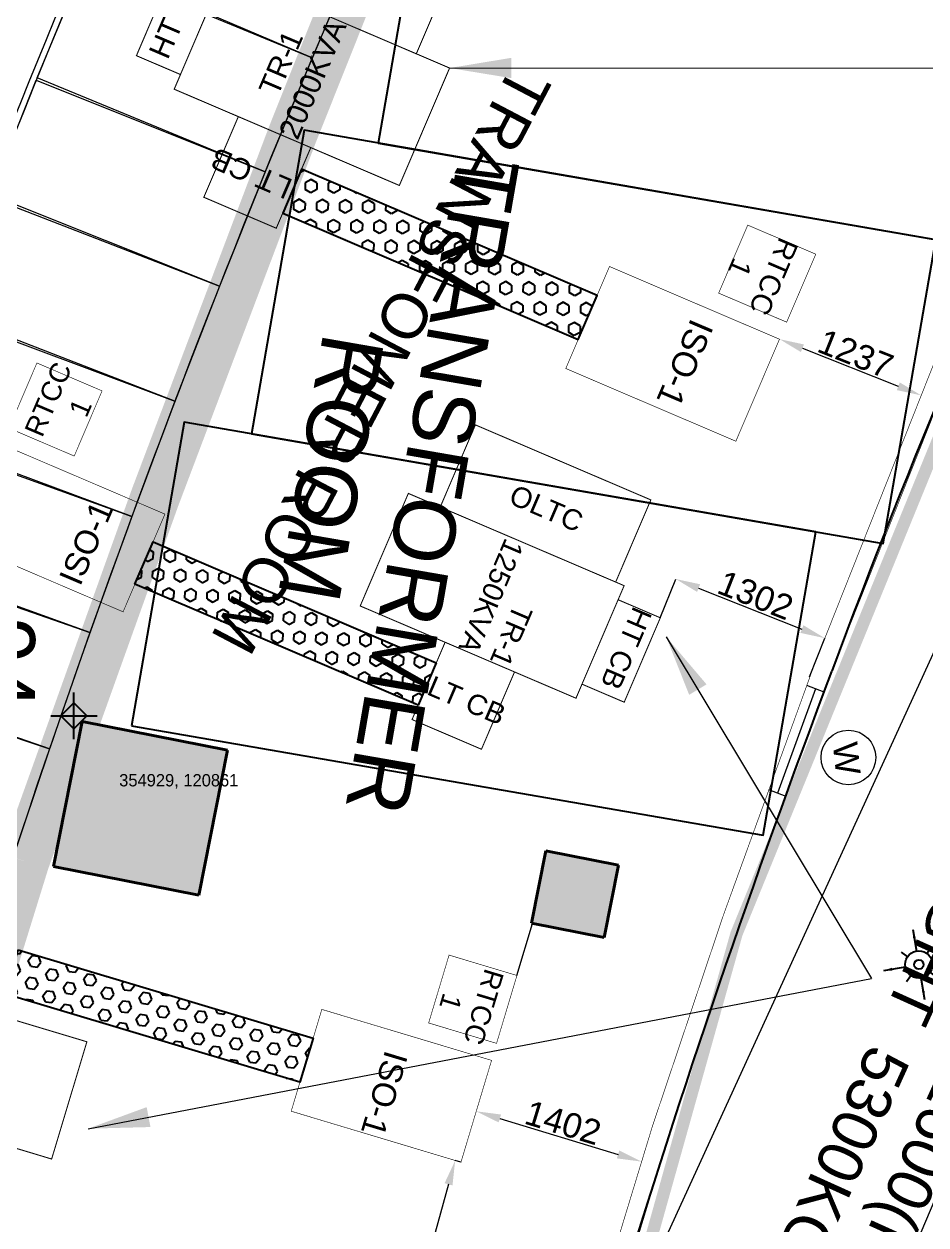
# Model space of a CAD drawing. Header units: inches. Extents: x 257070 to 799932, y -17980 to 269260.
# Drawn here: x 354525 to 361840, y 116731 to 126474 of the extents above; entities that cross this region are included whole.
import ezdxf

# ---------------------------------------------------------------- set-up
doc = ezdxf.new("R2010")
doc.units = ezdxf.units.IN
doc.header["$MEASUREMENT"] = 0
doc.header["$PDMODE"] = 99
doc.header["$PDSIZE"] = 100
doc.linetypes.add('Basement 1floor plan$0$CENTERX2', pattern=[4, 2.5, -0.5, 0.5, -0.5])
for name, color, linetype in [('0-AES-F-RETURN  PIPE', 3, 'Continuous'), ('0-AES-F-SPRINKLER', 10, 'Continuous'), ('2 wheeler barrier', 170, 'Continuous'), ('basement1_AP$0$A-_ROAD----_E-_-', 2, 'Continuous'), ('DSP_COLUMN HATCH', 8, 'Continuous'), ('DSP_SLAB CO-ORDINATES', 160, 'Continuous'), ('VL-EL-TRAY (TR-3)', 4, 'Continuous')]:
    doc.layers.add(name, color=color, linetype=linetype)
for name, color, linetype, lineweight in [('0-AES-F-SPRINKLER PIPE', 10, 'Continuous', 15), ('0-AES-P-INFRA', 7, 'Continuous', 13), ('0_AES_TEXT', 7, 'Continuous', 9), ('E--CONCRETE-4', 4, 'Continuous', 40), ('E--CONCRETE-SHADE', 253, 'Continuous', 20), ('M--TILING-2', 252, 'Continuous', 18), ('Q--PARKING', 253, 'Continuous', 13), ('VL-MEP-EQPT', 6, 'Continuous', 0)]:
    doc.layers.add(name, color=color, linetype=linetype, lineweight=lineweight)
doc.layers.add('CORE - I', color=7, linetype='Continuous', true_color=0xffa824)
doc.styles.add('ARIAL', font='arial.ttf')
doc.styles.add('ROMAND', font='arial.ttf')
doc.styles.add('RomanS', font='romans.shx')
doc.styles.get("Standard").update_dxf_attribs({"font": 'arial.ttf'})
doc.styles.add('TEXT style 175', font='GOTHIC.TTF')
doc.dimstyles.new('AES DIM', dxfattribs={"dimtxt": 0.2, "dimasz": 0.15, "dimexe": 0, "dimexo": 0, "dimgap": 0.02, "dimtad": 1, "dimzin": 0, "dimdsep": 46, "dimtxsty": 'RomanS', "dimcen": 0, "dimclrd": 7, "dimclre": 7, "dimclrt": 7, "dimadec": 0, "dimazin": 0, "dimtfac": 1, "dimtix": 1, "dimtofl": 0, "dimtmove": 1, "dimatfit": 3, "dimfxl": 1, "dimtolj": 1, "dimtzin": 0, "dimlwd": -1, "dimlwe": -1, "dimarcsym": 0})
doc.dimstyles.new('AES-PLUMBING', dxfattribs={"dimtxt": 100, "dimasz": 100, "dimexe": 0, "dimexo": 0, "dimgap": 0.01, "dimtad": 1, "dimdec": 0, "dimdsep": 46, "dimtxsty": 'Standard', "dimcen": 10, "dimclrd": 7, "dimclre": 7, "dimclrt": 7, "dimadec": 0, "dimazin": 0, "dimtfac": 1, "dimtdec": 0, "dimtmove": 0, "dimatfit": 3, "dimfxl": 1, "dimlwd": -1, "dimlwe": -1, "dimarcsym": 1})
doc.dimstyles.new('ISO-25', dxfattribs={"dimtxt": 2.5, "dimasz": 2.5, "dimexe": 1.25, "dimexo": 0.625, "dimtad": 1, "dimtxsty": 'Standard', "dimcen": 2.5, "dimadec": 0, "dimazin": 0, "dimtfac": 1, "dimtmove": 0, "dimatfit": 3, "dimfxl": 1, "dimarcsym": 0})

# ---------------------------------------------------------------- blocks, each defined once
blk = doc.blocks.new('*U190')
at = {"layer": 'DSP_SLAB CO-ORDINATES', "color": 206}
for p, q in [((0, -188), (0, 188)), ((-188, 0), (188, 0))]:
    blk.add_line(p, q, dxfattribs=at)
at = {"layer": 'DSP_SLAB CO-ORDINATES', "color": 206, "ltscale": 3.5}
blk.add_lwpolyline([(-105.5, 0.1), (0, 105.6), (105.5, 0.1), (0, -105.3), (-105.5, 0.1)], dxfattribs=at)
at = {"layer": 'DEFPOINTS', "style": 'TEXT style 175'}
blk.add_attdef('CORDINATE', (367.3, -572.5), '', height=100, dxfattribs=at)
at = {"layer": 'DSP_SLAB CO-ORDINATES', "color": 214, "style": 'TEXT style 175'}
blk.add_attdef('NO.', (-815.6, 798.5), '', height=500, rotation=270, dxfattribs=at)
blk = doc.blocks.new('*D606')
at = {"layer": '0-AES-F-SPRINKLER PIPE', "color": 7, "ltscale": 1000, "transparency": 16777216}
for p, q in [((369535.8, 138069), (370620.9, 137611.9)), ((358956.9, 109919.1), (370582.1, 137519.8)), ((357833, 110284), (358918.1, 109827))]:
    blk.add_line(p, q, dxfattribs=at)
for points in [[(370566.7, 137526.3), (370597.4, 137513.3), (370620.9, 137611.9)], [(358941.5, 109925.6), (358972.2, 109912.6), (358918.1, 109827)]]:
    blk.add_solid(points, dxfattribs=at)
at = {"layer": 'DEFPOINTS', "color": 0, "ltscale": 1000, "transparency": 16777216}
for p in [(369535.8, 138069, 0), (370620.9, 137611.9), (357833, 110284, 0)]:
    blk.add_point(p, dxfattribs=at)
at = {"layer": '0-AES-F-SPRINKLER PIPE', "color": 7, "ltscale": 1000, "transparency": 16777216, "insert": (364722.4, 123739.3), "char_height": 100, "attachment_point": 5, "rotation": 67.15958}
blk.add_mtext('30149', dxfattribs=at)
blk = doc.blocks.new('*D617')
at = {"layer": '0-AES-P-INFRA', "color": 7, "ltscale": 1000, "transparency": 16777216}
for p, q in [((359685.4, 121656.6), (359810.3, 121971.2)), ((359996.2, 121897.5), (360834.1, 121565)), ((360895.2, 121176.6), (361020, 121491.2))]:
    blk.add_line(p, q, dxfattribs=at)
for points in [[(360008.5, 121928.5), (359983.9, 121866.5), (359810.3, 121971.2)], [(360846.4, 121596), (360821.8, 121534), (361020, 121491.2)]]:
    blk.add_solid(points, dxfattribs=at)
at = {"layer": 'DEFPOINTS', "color": 0, "ltscale": 1000, "transparency": 16777216}
for p in [(359685.4, 121656.6), (361020, 121491.2), (360895.2, 121176.6, 0)]:
    blk.add_point(p, dxfattribs=at)
at = {"layer": '0-AES-P-INFRA', "color": 7, "ltscale": 1000, "transparency": 16777216, "insert": (360458, 121839.2), "char_height": 200, "attachment_point": 5, "rotation": 338.35698}
blk.add_mtext('\\A1;1302', dxfattribs=at)
blk = doc.blocks.new('*D619')
at = {"layer": '0-AES-P-INFRA', "color": 7, "ltscale": 1000, "transparency": 16777216}
for p, q in [((360652, 123916.6), (360652.2, 123917.1)), ((360838.1, 123843.3), (361615.7, 123534.7)), ((361801.4, 123460.5), (361801.6, 123461))]:
    blk.add_line(p, q, dxfattribs=at)
for points in [[(360850.3, 123874.3), (360825.8, 123812.4), (360652.2, 123917.1)], [(361628, 123565.7), (361603.4, 123503.8), (361801.6, 123461)]]:
    blk.add_solid(points, dxfattribs=at)
at = {"layer": 'DEFPOINTS', "color": 0, "ltscale": 1000, "transparency": 16777216}
for p in [(360652, 123916.6), (361801.4, 123460.5, 0), (361801.6, 123461)]:
    blk.add_point(p, dxfattribs=at)
at = {"layer": '0-AES-P-INFRA', "color": 7, "ltscale": 1000, "transparency": 16777216, "insert": (361269.7, 123797), "char_height": 200, "attachment_point": 5, "rotation": 338.35698}
blk.add_mtext('\\A1;1237', dxfattribs=at)
blk = doc.blocks.new('*D620')
at = {"layer": '0-AES-P-INFRA', "color": 7, "ltscale": 1000, "transparency": 16777216}
blk.add_line((358383.8, 117594.7), (359342.5, 117302.8), dxfattribs=at)
for points in [[(358393.6, 117626.6), (358374.1, 117562.8), (358192.5, 117653)], [(359352.2, 117334.7), (359332.8, 117270.9), (359533.8, 117244.5)]]:
    blk.add_solid(points, dxfattribs=at)
at = {"layer": 'DEFPOINTS', "color": 0, "ltscale": 1000, "transparency": 16777216}
for p in [(358192.5, 117653, 0), (359533.8, 117244.5, 0), (359533.8, 117244.5)]:
    blk.add_point(p, dxfattribs=at)
at = {"layer": '0-AES-P-INFRA', "color": 7, "ltscale": 1000, "transparency": 16777216, "insert": (358897, 117559.8), "char_height": 200, "attachment_point": 5, "rotation": 343.06475}
blk.add_mtext('\\A1;1402', dxfattribs=at)
blk = doc.blocks.new('*D629')
at = {"layer": '0-AES-P-INFRA', "color": 7, "ltscale": 1000, "transparency": 16777216}
for p, q in [((358068.4, 117239.9), (358021.4, 117253)), ((357967.7, 117060.4), (357415, 115074.8)), ((357408.4, 114869.1), (357361.4, 114882.2))]:
    blk.add_line(p, q, dxfattribs=at)
for points in [[(357935.6, 117069.3), (357999.8, 117051.4), (358021.4, 117253)], [(357382.9, 115083.8), (357447.1, 115065.9), (357361.4, 114882.2)]]:
    blk.add_solid(points, dxfattribs=at)
at = {"layer": 'DEFPOINTS', "color": 0, "ltscale": 1000, "transparency": 16777216}
for p in [(358068.4, 117239.9, 0), (357361.4, 114882.2), (357408.4, 114869.1, 0)]:
    blk.add_point(p, dxfattribs=at)
at = {"layer": '0-AES-P-INFRA', "color": 7, "ltscale": 1000, "transparency": 16777216, "insert": (357578.7, 116099), "char_height": 200, "attachment_point": 5, "rotation": 74.44393}
blk.add_mtext('\\A1;2461', dxfattribs=at)
blk = doc.blocks.new('*D650')
at = {"layer": '0-AES-P-INFRA', "color": 7, "ltscale": 1000, "transparency": 16777216}
blk.add_line((3363.6, -32073.9), (3490.2, -31652.3), dxfattribs=at)
for points in [[(3490.2, -31652.3), (3490.2, -31652.3), (3490.3, -31652.2)], [(3363.5, -32073.9), (3363.6, -32073.9), (3363.5, -32074)]]:
    blk.add_solid(points, dxfattribs=at)
at = {"layer": 'DEFPOINTS', "color": 0, "ltscale": 1000, "transparency": 16777216}
for p in [(3490.3, -31652.2, 0), (3490.3, -31652.2), (3363.5, -32074, 0)]:
    blk.add_point(p, dxfattribs=at)
at = {"layer": '0-AES-P-INFRA', "color": 7, "ltscale": 1000, "transparency": 16777216, "insert": (3426.8, -31863.1), "char_height": 0.2, "attachment_point": 5, "rotation": 73.27867, "style": 'RomanS'}
blk.add_mtext('\\A1;440.51', dxfattribs=at)
blk = doc.blocks.new('*D636')
at = {"color": 7, "ltscale": 1000, "transparency": 16777216}
for p, q in [((369573.6, 138351.7), (369648.9, 138317.2)), ((369565.7, 138135.4), (358922.7, 114864.6)), ((358764.3, 114717.2), (358839.5, 114682.7))]:
    blk.add_line(p, q, dxfattribs=at)
for points in [[(369535.4, 138149.2), (369596, 138121.5), (369648.9, 138317.2)], [(358892.4, 114878.5), (358953, 114850.8), (358839.5, 114682.7)]]:
    blk.add_solid(points, dxfattribs=at)
at = {"layer": 'DEFPOINTS', "color": 0, "ltscale": 1000, "transparency": 16777216}
for p in [(369573.6, 138351.7), (358764.3, 114717.2, 0), (358839.5, 114682.7)]:
    blk.add_point(p, dxfattribs=at)
at = {"color": 7, "ltscale": 1000, "transparency": 16777216, "insert": (364138.7, 126548.3), "char_height": 200, "attachment_point": 5, "rotation": 65.42277}
blk.add_mtext('\\A1;25989', dxfattribs=at)
blk = doc.blocks.new('*U603')
at = {"layer": '0-AES-F-SPRINKLER'}
for p, q in [((171672.4, 56809.4), (171672.4, 56870.6)), ((171561.6, 56698.5), (171500.3, 56698.5)), ((171783.3, 56698.5), (171844.5, 56698.5)), ((171672.4, 56587.7), (171672.4, 56526.4))]:
    blk.add_line(p, q, dxfattribs=at)
for radius in [110.8, 37.8]:
    blk.add_circle((171672.4, 56698.5), radius, dxfattribs=at)
at = {"layer": '0-AES-F-SPRINKLER PIPE'}
for points, override in [([(171467.9, 56903), (171594, 56776.9)], {"dimasz": 70, "dimtad": 0, "dimfxl": 13, "dimarcsym": 1}), ([(171876.9, 56903), (171750.8, 56776.9)], {"dimasz": 70, "dimtad": 0, "dimfxl": 13, "dimarcsym": 1}), ([(171467.9, 56494), (171594, 56620.1)], {"dimasz": 70, "dimtad": 0, "dimfxl": 13, "dimarcsym": 1}), ([(171876.9, 56494), (171750.8, 56620.1)], {"dimasz": 70, "dimgap": 0.625, "dimtad": 0, "dimfxl": 13, "dimarcsym": 1})]:
    blk.add_leader(points, dimstyle='ISO-25', override=override, dxfattribs=at)
blk = doc.blocks.new('A$C5579145F')
at = {"layer": 'VL-EL-TRAY (TR-3)'}
h = blk.add_hatch(dxfattribs=at)
h.set_pattern_fill('HEX', color=256, scale=431.769147, angle=149.3144884, style=0)
h.set_pattern_definition([(149.314488, (288754.87, -374186.18), (-47.705614, -80.391712), [53.971143, -107.942287]), (269.314488, (288754.87, -374186.18), (93.474072, -1.118418), [53.971143, -107.942287]), (209.314488, (288708.46, -374158.63), (45.768458, -81.51013), [53.971143, -107.942287])])
h.paths.add_polyline_path([(1463.594, -25889.685), (3860.383, -26914.705), (4013.248, -26557.263), (1616.46, -25532.243)])
h = blk.add_hatch(dxfattribs=at)
h.set_pattern_fill('HEX', color=256, scale=413.793103, angle=-32.2333128, style=0)
h.set_pattern_definition([(327.766687, (-262781.54, 313189.715), (47.783834, 75.78169), [51.724138, -103.448276]), (87.766687, (-262781.54, 313189.715), (-89.520786, 3.491169), [51.724138, -103.448276]), (27.766687, (-262737.79, 313162.13), (-41.736952, 79.272859), [51.724138, -103.448276])])
h.paths.add_polyline_path([(2562.64, -29880.792), (265.639, -28898.446), (412.14, -28555.886), (2709.141, -29538.232)])
h = blk.add_hatch(dxfattribs=at)
h.set_pattern_fill('HEX', color=256, scale=413.793103, angle=-7.5308561, style=0)
h.set_pattern_definition([(352.469144, (-741090.8, 47696.72), (11.741522, 88.81608), [51.724138, -103.448276]), (112.469144, (-741090.8, 47696.72), (-82.787742, -34.239583), [51.724138, -103.448276]), (52.469144, (-741039.52, 47689.94), (-71.04622, 54.576496), [51.724138, -103.448276])])
h.paths.add_polyline_path([(-682.28, -31864.898), (1710.326, -32583.686), (1603.131, -32940.504), (-789.475, -32221.717)])
at = {"layer": '0-AES-P-INFRA', "ltscale": 1000, "const_width": 5, "elevation": 0}
for points in [[(8964.053, -22558.626), (7727.773, -25244.209), (6919.635, -27076.24), (5915.604, -29606.581), (5179.699, -31633.461), (4604.962, -33343.188), (3749.312, -36153.246)], [(8828.77, -22493.788), (7591.016, -25182.573), (6781.253, -27018.288), (5775.364, -29553.312), (5038.091, -31583.96), (4462.094, -33297.434), (3605.231, -36111.478)]]:
    blk.add_lwpolyline(points, dxfattribs=at)
at = {"layer": '0-AES-P-INFRA', "elevation": 0}
for points, const_width in [([(2547.326, -24596.411), (1062.588, -23961.441), (1360.038, -23265.917), (2844.776, -23900.886)], 8.635), ([(940.196, -24049.978), (582.906, -23897.178), (277.306, -24611.758), (634.596, -24764.558)], 8.635), ([(2817.278, -24711.859), (991.13, -23930.881), (583.663, -24883.654), (2409.811, -25664.633)], 8.635), ([(1691.262, -25357.335), (1103.718, -25106.063), (823.924, -25760.301), (1411.468, -26011.572)], 8.635), ([(2741.411, -28273.638), (4164.334, -28882.171), (4449.401, -28215.604), (3026.478, -27607.07)], 8.276), ([(2482.698, -28162.995), (4232.817, -28911.459), (3842.315, -29824.564), (2092.195, -29076.101)], 8.276), ([(4184.004, -29025.597), (4526.419, -29172.035), (4233.542, -29856.865), (3891.127, -29710.426)], 8.276), ([(2780.829, -29370.605), (3343.911, -29611.415), (3075.766, -30238.414), (2512.684, -29997.604)], 8.276), ([(-410.366, -33562.921), (-2233.328, -33015.266), (-1947.595, -32064.155), (-124.634, -32611.81)], 8.276)]:
    blk.add_lwpolyline(points, close=True, dxfattribs=dict(at, const_width=const_width))
at = {"layer": 'basement1_AP$0$A-_ROAD----_E-_-', "color": 8}
for centre, radius, start, end in [((64649.714, -51447.621, 0), 62663.595, 154.62461702, 159.60024547), ((83145.957, -58793.857, 0), 82561.641, 159.29717111, 163.04993079)]:
    blk.add_arc(centre, radius, start, end, dxfattribs=at)
at = {"layer": 'VL-EL-TRAY (TR-3)', "elevation": 0}
for points in [[(1463.594, -25889.685), (3860.383, -26914.705), (4013.248, -26557.263), (1616.46, -25532.243)], [(2562.64, -29880.792), (265.639, -28898.446), (412.14, -28555.886), (2709.141, -29538.232)], [(-682.28, -31864.898), (1710.326, -32583.686), (1603.131, -32940.504), (-789.475, -32221.717)]]:
    blk.add_lwpolyline(points, close=True, dxfattribs=at)
at = {"layer": 'VL-MEP-EQPT', "color": 1}
for p, q in [((5784.02, -29749.214, 0), (5476.857, -30595.282, 0)), ((5854.131, -29775.853, 0), (5713.909, -29722.576, 0)), ((5546.987, -30621.927, 0), (5406.727, -30568.636, 0))]:
    blk.add_line(p, q, dxfattribs=at)
at = {"layer": 'VL-MEP-EQPT', "elevation": 0}
for points, const_width in [([(5235.317, -25986.177), (5786.985, -26222.106), (5551.056, -26773.774), (4999.388, -26537.845)], 5), ([(4113.762, -26322.233), (5492.932, -26912.055), (5139.039, -27739.557), (3759.869, -27149.735)], 5), ([(-1.128, -27330.961), (-529.828, -27104.854), (-755.935, -27633.554), (-227.234, -27859.661)], 4.792), ([(169.31, -29123.691), (-1152.441, -28558.426), (-813.281, -27765.376), (508.469, -28330.641)], 4.792), ([(2812.817, -31908.595), (3363.522, -32074.038), (3198.079, -32624.743), (2647.374, -32459.3)], 4.792), ([(1780.811, -32349.066), (3157.574, -32762.674), (2909.41, -33588.732), (1532.646, -33175.124)], 4.792)]:
    blk.add_lwpolyline(points, close=True, dxfattribs=dict(at, const_width=const_width))
at = {"layer": 'VL-MEP-EQPT', "color": 1}
blk.add_circle((6051.766, -30305.336, 0), 221.527, dxfattribs=at)
at = {"layer": '0_AES_TEXT'}
for s, insert, char_height, width, attachment_point, rotation, style in [('HT CB', (372.054, -24583.116, 0), 172.7077, 887.49189, 1, 66.8453445, 'ROMAND'), ('\\pi267.70041;{\\C7;TR-1\\P\\pi4.3978;2000KVA}', (1158.757, -25127.669, 0), 172.70766, 1021.59761, 1, 66.8453445, 'ARIAL'), ('LT CB', (1488.277, -25780.767, 0), 172.7077, 887.49189, 1, 156.8453445, 'ROMAND'), ('\\pi10.03705;RTCC\\P\\pi245.10727; 1', (5243.972, -25953.881, 0), 167.53181, 642.43308, 7, 246.845338, 'ROMAND'), ('ISO-1', (4775.615, -26731.824, 0), 200, 713.58052, 7, 246.845338, 'ARIAL'), ('\\pi9.61918;RTCC\\P\\pi234.90261; 1', (-639.204, -27662.044, 0), 160.55688, 615.68637, 1, 66.8453189, 'ROMAND'), ('OLTC', (3284.91, -28240.993, 0), 165.5172, 850.54253, 7, 336.845338, 'ROMAND'), ('ISO-1', (-80.857, -28205.513, 0), 191.6733, 683.8717, 3, 66.845338, 'ARIAL'), ('{\\C7;TR-1\\P1250KVA}', (3292.503, -29587.577, 0), 165.5172, 979.06497, 3, 246.845338, 'ARIAL'), ('HT CB', (4190.666, -29772.246, 0), 165.5172, 850.54253, 3, 246.845338, 'ROMAND'), ('LT CB', (2621.778, -29791.583, 0), 165.5172, 850.54253, 7, 336.845338, 'ROMAND'), ('\\pi9.61918;RTCC\\P\\pi234.90261; 1', (2853.101, -31922.143, 0), 160.55688, 615.68637, 7, 253.2786657, 'ROMAND'), ('ISO-1', (2294.683, -32670.79, 0), 191.6733, 683.8717, 7, 253.2786657, 'ARIAL')]:
    blk.add_mtext(s, dxfattribs=dict(at, insert=insert, char_height=char_height, width=width, attachment_point=attachment_point, rotation=rotation, style=style))
at = {"layer": 'VL-MEP-EQPT', "color": 1, "attachment_point": 1, "style": 'ARIAL'}
for s, insert, char_height, width, rotation in [('TRANSFOMER ROOM', (3648.98, -24837.894, 0), 363.1232, 8730.90121, 242.2507525), ('W', (6123.457, -30171.406, 0), 200, 262.57299, 276.132669)]:
    blk.add_mtext(s, dxfattribs=dict(at, insert=insert, char_height=char_height, width=width, rotation=rotation))
at = {"layer": 'VL-MEP-EQPT', "color": 7, "insert": (9281.26, -31152.993, 0), "char_height": 363.1232, "width": 4823.66675, "attachment_point": 1, "rotation": 245.664852, "style": 'ARIAL'}
blk.add_mtext('\\pi1367.29686;1250KVA \\P\\pi462.33738;TRANSFORMER\\P\\pi-370.17085;2400X2250X2600(H)mm\\P\\pi280.40424;WEIGHT  5300KG.', dxfattribs=at)
at = {"ltscale": 1000}
dim = blk.add_aligned_dim(p1=(14414.587, -12476.98, 0), p2=(3605.231, -36111.478, 0), distance=82.781, dimstyle='AES DIM', override={"dimscale": 1}, dxfattribs=at)
dim.commit()
dim.dimension.update_dxf_attribs({"geometry": '*D636', "text_midpoint": (8979.644, -24280.387, 0), "insert": (-355159.022, -150828.656)})
at = {"layer": '0-AES-P-INFRA', "ltscale": 1000}
for p1, p2, distance, picture, middle in [((5492.932, -26912.055, 0), (6642.422, -27368.169, 0), 0.535, '*D619', (6110.708, -27031.666, 0)), ((4526.419, -29172.035, 0), (5736.179, -29652.064, 0), 338.477, '*D617', (5298.971, -28989.487, 0)), ((3033.492, -33175.703, 0), (4374.798, -33584.124, 0), 0, '*D620', (3737.952, -33268.886, 0)), ((2909.41, -33588.732, 0), (2249.41, -35959.602, 0), -48.853, '*D629', (2419.662, -34729.696, 0))]:
    dim = blk.add_aligned_dim(p1=p1, p2=p2, distance=distance, dimstyle='AES DIM', override={"dimscale": 1}, dxfattribs=at)
    dim.commit()
    dim.dimension.update_dxf_attribs({"geometry": picture, "text_midpoint": middle, "insert": (-355159.022, -150828.656)})
dim = blk.add_aligned_dim(p1=(3363.522, -32074.038, 0), p2=(3490.263, -31652.158, 0), distance=0, dimstyle='AES DIM', override={"dimscale": 1}, dxfattribs=at)
dim.commit()
dim.dimension.update_dxf_attribs({"geometry": '*D650', "text_midpoint": (3426.778, -31863.063, 0)})
at = {"layer": '0-AES-P-INFRA', "color": 7, "ltscale": 1000}
for points in [[(2817.278, -24711.859, 0), (9428.404, -24707.309, 0)], [(4573.34, -29325.953, 0), (6240.292, -32099.647, 0)], [(-115.281, -33316.842, 0), (6240.292, -32099.647, 0)]]:
    blk.add_leader(points, dimstyle='AES DIM', override={"dimscale": 1, "dimasz": 500, "dimtad": 0}, dxfattribs=at)

msp = doc.modelspace()

# ---------------------------------------------------------------- hatches: boundary and pattern name
at = {"layer": 'DSP_COLUMN HATCH', "ltscale": 3.5}
h = msp.add_hatch(color=8, dxfattribs=at)
h.paths.add_polyline_path([(365722.2, -53.8), (366489.1, 28236.6), (398382.7, 27372), (398078, 16131.2), (422688.6, 15464), (424374.5, 77657.1), (363312.5, 79312.4, -0.217857), (379658.1, 140443.8, 0.024865), (381874.1, 143466.9, 0.067724), (386435.5, 152972.3, 0.058454), (387935.8, 160119.4, -0.03513), (388382, 166730.6, -0.097599), (389786, 170013.7, -0.022522), (391669.6, 172621.5, 0.253842), (393169.6, 181983.6, 0.187548), (370106.1, 207237.2), (370663.7, 210916.7), (290410.6, 215642.7), (285983.7, 161207.5), (285186.3, 161272.3), (282579.6, 129219.4), (284719.3, 124703.3), (284181.7, 118092.8), (281340.4, 113981.8), (280116.2, 98928.1), (280913.6, 98863.3), (273089.7, 2658.2)])
h.paths.add_polyline_path([(281398.6, 99275.3), (280601.2, 99340.2), (281779.2, 113825.1), (284620.4, 117936.2), (285177.6, 124787), (283037.9, 129303.1), (285598.3, 160787.3), (286395.7, 160722.5), (290823.4, 215167.6), (370144.9, 210496.5), (369611.7, 206978.6, -0.189327), (392747.4, 181827.8, -0.253558), (391315, 172898.6, 0.022471), (389411.9, 170263.9, 0.097918), (387938.4, 166808.2, 0.035103), (387485.7, 160139.2, -0.058306), (386008, 153113, -0.067741), (381498.4, 143714.5, -0.024853), (379309.9, 140729, 0.218943), (362922.8, 78922.8), (423963.9, 77268.1), (422299.6, 15874.7), (398488.7, 16520.2), (398793.4, 27761), (366100.1, 28647.3), (365334.5, 407.7), (273576.7, 3094.1)], flags=16)
at = {"layer": 'E--CONCRETE-SHADE', "ltscale": 3.5}
h = msp.add_hatch(color=8, dxfattribs=at)
h.dxf.hatch_style = 1
h.paths.add_polyline_path([(356173.9, 120582.9), (354996.7, 120815.6), (354764, 119638.3), (355941.2, 119405.7)])
h = msp.add_hatch(color=8, dxfattribs=at)
h.dxf.hatch_style = 1
h.paths.add_polyline_path([(359345.1, 119650.6), (358756.5, 119766.9), (358640.1, 119178.3), (359228.8, 119062)])

# ---------------------------------------------------------------- linework, layer by layer
at = {"layer": '0-AES-F-SPRINKLER PIPE', "ltscale": 1000, "const_width": 100, "elevation": 0}
msp.add_lwpolyline([(351605.4, 129547.8), (346250.5, 113080.4), (353595.5, 111341.2), (356762.7, 110411.6), (357833, 110284), (360303.3, 119093.3), (363523.5, 126983.2), (367633.3, 134797.3), (369450.4, 138076.3), (363706.1, 139071.8), (357863.4, 128490.3)], close=True, dxfattribs=at)
at = {"layer": '2 wheeler barrier', "color": 8, "const_width": 100, "elevation": 0}
msp.add_lwpolyline([(363676.8, 139076.8, 0.066757), (353918.4, 117753, 0.016436), (352411.2, 112154.7, 0.001614), (352283.1, 111599.8, 0.001614)], format="xyb", dxfattribs=at)
at = {"layer": 'basement1_AP$0$A-_ROAD----_E-_-', "color": 8}
for centre, radius, start, end in [((419808.7, 99381, 0), 62663.6, 154.624617, 159.600245), ((438305, 92034.8, 0), 82561.6, 159.297171, 163.049931)]:
    msp.add_arc(centre, radius, start, end, dxfattribs=at)
at = {"layer": 'CORE - I', "color": 8, "ltscale": 25, "elevation": 0}
for points in [[(357398, 125507.1), (362521.7, 124619.5), (362948.4, 127082.8), (357824.7, 127970.4)], [(356369.4, 123148.1), (361493.1, 122260.5), (361919.9, 124723.8), (356796.2, 125611.4)], [(355396.5, 120779.4), (360520.2, 119891.8), (360947, 122355.1), (355823.2, 123242.7)]]:
    msp.add_lwpolyline(points, close=True, dxfattribs=at)
at = {"layer": 'E--CONCRETE-4', "color": 8, "ltscale": 10}
for p, q in [((354996.7, 120815.6, 0), (354764, 119638.3, 0)), ((356173.9, 120582.9, 0), (354996.7, 120815.6, 0)), ((355941.2, 119405.7, 0), (356173.9, 120582.9, 0)), ((358756.5, 119766.9, 0), (358640.1, 119178.3, 0)), ((359345.1, 119650.6, 0), (358756.5, 119766.9, 0)), ((359228.8, 119062, 0), (359345.1, 119650.6, 0)), ((354764, 119638.3, 0), (355941.2, 119405.7, 0)), ((358640.1, 119178.3, 0), (359228.8, 119062, 0))]:
    msp.add_line(p, q, dxfattribs=at)
at = {"layer": 'E--CONCRETE-4', "color": 8, "ltscale": 100, "elevation": 0}
msp.add_lwpolyline([(362913.5, 78945.2, -0.218943), (379300.7, 140751.3, 0.024853), (381489.2, 143736.8, 0.067741), (385998.8, 153135.3, 0.058306), (387476.5, 160161.5, -0.035103), (387929.2, 166830.5, -0.097918), (389402.7, 170286.2, -0.022471), (391305.7, 172920.9, 0.253558), (392738.2, 181850.1, 0.189327), (369602.5, 207000.9), (370135.7, 210518.8), (290814.2, 215189.9), (286386.5, 160744.8), (285589.1, 160809.6), (283028.7, 129325.4)], format="xyb", dxfattribs=at)
at = {"layer": 'M--TILING-2', "color": 8, "linetype": 'Basement 1floor plan$0$CENTERX2', "ltscale": 1000, "const_width": 400, "elevation": 0}
msp.add_lwpolyline([(350086.4, 91684.8, -0.029115), (350643, 101934, -0.024403), (352024.8, 110427.6, -0.027188), (354530.2, 119680.6, -0.013323), (357863.4, 128490.3), (338652.8, 131708.1), (319828.5, 134457.4), (311231.6, 135935), (308387, 136427.9), (300964.9, 140353.6), (283589, 141766.7)], format="xyb", dxfattribs=at)
at = {"layer": 'Q--PARKING', "color": 8, "elevation": 0}
for points in [[(361560.4, 139748.1, 0.065199), (351861.8, 118379.9, 0.016436), (350317.8, 112645.1, 0.016436), (349153.9, 106821.3, 0.016436), (348375.1, 100933.7, 0.016436), (347984.6, 95007.6, 0.044701), (348894, 78908.5)], [(356680.8, 130698, 0.036654), (351909.6, 118365.3, 0.016436), (350366.5, 112633.7, 0.016436), (349203.2, 106813.2, 0.016436), (348424.8, 100928.7, 0.016436), (348034.6, 95005.9, 0.044675), (348942.1, 78925)], [(358490.6, 129846.8, 0.03667), (353822.7, 117782.2, 0.016436), (352313.8, 112177.5, 0.016436), (351176.3, 106485.9, 0.016436), (350415.1, 100731.8, 0.016436), (350033.5, 94940.1, 0.042749), (350824.9, 79887.6)]]:
    msp.add_lwpolyline(points, format="xyb", dxfattribs=at)
for points in [[(355022.6, 126983.8), (355414.7, 127903.7), (357254.6, 127119.5), (356862.5, 126199.6), (355022.6, 126983.8)], [(354632.2, 126038.6), (355013.9, 126962.9), (356862.5, 126199.6), (356480.8, 125275.3), (354632.2, 126038.6)], [(354252.5, 125089), (354623.7, 126017.6), (356480.8, 125275.3), (356109.6, 124346.7), (354252.5, 125089)], [(353883.6, 124135.3), (354244.2, 125068), (356109.7, 124346.7), (355749, 123414), (353883.6, 124135.3)], [(353525.5, 123177.4), (353875.6, 124114.1), (355749, 123414), (355399, 122477.3), (353525.5, 123177.4)], [(353178.3, 122215.5), (353517.7, 123156.1), (355399, 122477.3), (355059.6, 121536.6), (353178.3, 122215.5)], [(352842, 121249.7), (353170.7, 122194.1), (355059.6, 121536.6), (354730.8, 120592.2), (352842, 121249.7)], [(352516.7, 120280.2), (352834.7, 121228.3), (354730.9, 120592.2), (354412.8, 119644.1), (352516.7, 120280.2)]]:
    msp.add_lwpolyline(points, close=True, dxfattribs=at)

# ---------------------------------------------------------------- block references
at = {"layer": '0-AES-F-SPRINKLER', "color": 7, "rotation": 54.65193501553595}
msp.add_blockref('*U603', (308708.9, -53984.3, 0), dxfattribs=at)
at = {"layer": '0-AES-F-SPRINKLER PIPE', "ltscale": 1000}
msp.add_blockref('A$C5579145F', (355159, 150828.7, 0), dxfattribs=at)
at = {"layer": 'DSP_SLAB CO-ORDINATES', "color": 8, "ltscale": 3.5}
msp.add_blockref('*U190', (354929.1, 120861.3, 0), dxfattribs=at).add_auto_attribs({'NO.': '94', 'CORDINATE': '354929, 120861'})

# ---------------------------------------------------------------- texts
at = {"layer": '0-AES-F-RETURN  PIPE', "color": 7, "lineweight": -3, "insert": (358083, 122686.6, -32.1), "char_height": 500, "width": 3036.967, "attachment_point": 2, "rotation": 260.17254}
msp.add_mtext('TRANSFORMER ROOM', dxfattribs=at)

# ---------------------------------------------------------------- dimensions: what is measured, and where the dimension line sits
at = {"layer": '0-AES-F-SPRINKLER PIPE', "ltscale": 1000}
dim = msp.add_aligned_dim(p1=(357833, 110284, 0), p2=(369535.8, 138069, 0), distance=-1177.4, dimstyle='AES-PLUMBING', dxfattribs=at)
dim.commit()
dim.dimension.update_dxf_attribs({"geometry": '*D606', "text_midpoint": (364722.4, 123739.3)})

doc.saveas('drawing.dxf')
